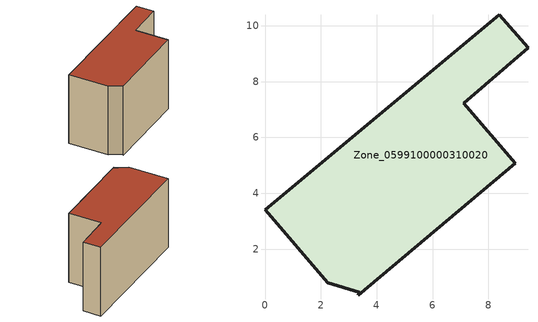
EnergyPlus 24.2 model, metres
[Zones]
Zone_0599100000310020
 floor ground (C_G): 3.33,0.34 3.37,0.45 2.25,0.79 0,3.41 8.4,10.4 9.42,9.21 7.11,7.23 8.97,5.07 z0
 wall outside (C_F): 8.4,10.4 0,3.41 2.25,0.79 3.37,0.45 3.33,0.34 8.97,5.07 7.11,7.23 9.42,9.21 8.4,10.4 z0:6.43
 roof outside (C_R): 3.37,0.45 3.33,0.34 8.97,5.07 7.11,7.23 9.42,9.21 8.4,10.4 0,3.41 2.25,0.79 z6.43
[BUILDING]
Pand.0599100000310020: North Axis=0; Terrain=City; Loads Convergence Tolerance Value=0.04; Temperature Convergence Tolerance Value=0.4; Solar Distribution=FullExterior; Maximum Number of Warmup Days=25; Minimum Number of Warmup Days=1
[Site:Location]
Rotterdam.The.Hague.AP_ZH_NLD Design_Conditions: Latitude=51.96; Longitude=4.45; Time Zone=1; Elevation=-4.5
[SITE:GROUNDTEMPERATURE:BUILDINGSURFACE]
18, 18, 18, 18, 18, 18, 18, 18, 18, 18, 18, 18
[MATERIAL] Thermal Absorptance=0.9; Solar Absorptance=0.7; Visible Absorptance=0.7
Name | Roughness | Thickness | Conductivity | Density | Specific Heat
G.TI.1946 | MediumSmooth | 0.15 | 1 | 540 | 1210
F.TI.1946 | Rough | 0.3 | 0.857143 | 1920 | 840
R.TI.1946 | MediumRough | 0.2 | 0.1 | 1500 | 1000
[CONSTRUCTION]
C_G: G.TI.1946
C_F: F.TI.1946
C_R: R.TI.1946
[ZONE]
Zone_0599100000310020: Type=1; Multiplier=1; Ceiling Height=Autocalculate; Volume=Autocalculate; Floor Area=autocalculate; Part of Total Floor Area=Yes
[ZONEINFILTRATION:DESIGNFLOWRATE]
Infil_Zone_0599100000310020: Zone or ZoneList or Space or SpaceList=Zone_0599100000310020; Schedule=AlwaysOn; Design Flow Rate Calculation Method=Flow/Area; Flow Rate per Floor Area=0.003; Constant Term Coefficient=1; Temperature Term Coefficient=0; Velocity Term Coefficient=0; Velocity Squared Term Coefficient=0
[HVACTEMPLATE:ZONE:IDEALLOADSAIRSYSTEM]
Zone_0599100000310020: Maximum Heating Supply Air Temperature=50; Minimum Cooling Supply Air Temperature=13; Maximum Heating Supply Air Humidity Ratio=0.0156; Minimum Cooling Supply Air Humidity Ratio=0.0077; Heating Limit=NoLimit; Cooling Limit=NoLimit; Dehumidification Control Type=ConstantSensibleHeatRatio; Cooling Sensible Heat Ratio=0.7; Dehumidification Setpoint=60; Humidification Control Type=None; Humidification Setpoint=30; Outdoor Air Method=None; Outdoor Air Flow Rate per Person=0.00944; Outdoor Air Flow Rate per Zone Floor Area=0; Outdoor Air Flow Rate per Zone=0; Demand Controlled Ventilation Type=None; Outdoor Air Economizer Type=NoEconomizer; Heat Recovery Type=None; Sensible Heat Recovery Effectiveness=0.7; Latent Heat Recovery Effectiveness=0.65
[ZONECONTROL:THERMOSTAT]
ThermostatControl_Zone_0599100000310020: Zone or ZoneList=Zone_0599100000310020; Control Type Schedule=DualSetpointControlType; Control 1=Thermostat_Zone_0599100000310020; Temperature Difference Between Cutout And Setpoint=0
[THERMOSTATSETPOINT:DUALSETPOINT]
Thermostat_Zone_0599100000310020: Heating Setpoint Temperature Schedule=HeatingSetpoint_Zone_0599100000310020; Cooling Setpoint Temperature Schedule=CoolingSetpoint_Zone_0599100000310020
[SCHEDULE:COMPACT]
HeatingSetpoint_Zone_0599100000310020: Through: 12/31, For: AllDays, Until: 24:00, 21
CoolingSetpoint_Zone_0599100000310020: Through: 12/31, For: AllDays, Until: 24:00, 24
DualSetpointControlType: Through: 12/31, For: AllDays, Until: 24:00, 4
AlwaysOn: Through: 12/31, For: AllDays, Until: 24:00, 1
